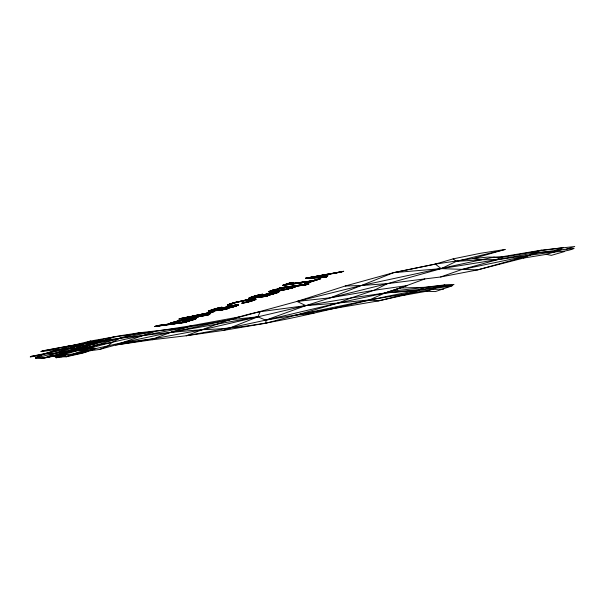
<?xml version="1.0" encoding="UTF-8"?>
<svg xmlns="http://www.w3.org/2000/svg" width="605" height="605" viewBox="0 0 605 605"><rect width="100%" height="100%" fill="white"/><g stroke="black" fill="none" stroke-linecap="round" stroke-linejoin="round"><path stroke-width="0.91" d="M231.73 304.489C220.25 307.151 234.596 302.16 237.372 301.872C242.62 301.086 251.846 297.834 255.582 299.52A14.089 1.255 -12.4 0 1 252.61 300.7A16.713 1.482 -12.4 0 1 251.801 300.965L249.623 301.608A12.962 1.149 -12.4 0 1 245.902 302.583L241.856 303.15L245.501 302.296A9.06 0.809 -12.4 0 0 248.095 301.592L251.589 300.125L242.681 301.078A9.052 0.802 -12.4 0 0 233.742 303.234M255.93 299.195L251.597 300.156M234.377 305.956L231.004 306.274A4.742 0.424 -12.4 0 0 229.363 306.599L221.612 308.731A39.491 3.509 -12.4 0 0 217.989 309.957L224.175 308.875A8.583 0.764 -12.4 0 0 228.682 307.832L238.309 304.943A8.069 0.718 -12.4 0 1 238.219 305.117L235.768 306.122A19.375 1.724 -12.4 0 1 234.468 306.546L229.613 307.892A8.387 0.749 -12.4 0 1 227.049 308.482L225.068 308.89L228.229 308.467L225.068 309.48L208.362 311.341A9.491 0.847 -12.4 0 1 208.43 311.167L215.909 308.58A13.015 1.157 -12.4 0 1 220.258 307.491L222.269 307.363A11.072 0.983 -12.4 0 0 214.941 309.276L212.257 310.418L215.516 310.289A48.377 4.303 -12.4 0 1 218.859 309.163M258.494 296.919A39.491 3.509 -12.4 0 1 262.131 295.686L269.868 293.561A4.742 0.424 -12.4 0 1 271.509 293.228L274.889 292.873L269.187 294.786A8.583 0.764 -12.4 0 1 264.68 295.837L258.509 296.911M231.518 304.557L231.397 304.179L227.472 305.041M443.571 289.122L432.59 289.44L369.352 299.936L338.271 303.029L305.858 305.608L297.002 301.434L345.236 286.014L393.651 272.643L441.219 268.628L497.802 259.575L532.521 253.23L566.189 249.207L574.75 246.53L541.414 250.167L503.526 256.512L493.99 257.163L481.429 259.749L361.608 285.477L297.002 301.434L229.575 319.818L121.9 342.725L95.136 348.73L87.37 351.059L81.856 351.021L81.599 349.569L81.781 348.215L92.096 344.358L106.525 340.033L113.4 337.053L118.141 336.04L139.876 332.712L184.911 327.66L229.575 319.818L257.851 316.831L305.858 305.608L350.877 298.015L384.924 293.024L419.726 289.455L438.806 286.8L452.381 285.726L435.403 291.587L426.442 291.285L402.809 295.474L378.435 300.904L265.686 320.151L230.029 327.797L186.181 335.76L152.286 339.753L115.51 345.039L99.643 349.44L90.319 350.688L82.613 353.131L66.179 356.799L61.37 356.806L56.083 357.789L66.225 354.659L61.37 356.806M265.837 294.219A20.457 1.815 -12.4 0 0 259.953 295.936L259.356 296.125A48.377 4.303 -12.4 0 0 256.013 297.252L252.761 297.38L255.491 296.231M184.48 321.951L185.758 321.784A16.645 1.482 -12.4 0 1 186.204 321.731A6.474 0.575 -12.4 0 1 187.27 321.648L184.404 322.571A6.474 0.575 -12.4 0 0 183.33 322.654A16.645 1.482 -12.4 0 0 182.884 322.707L154.441 326.587L157.519 325.596L169.945 323.925L169.317 323.736L176.683 321.308A10.837 0.96 -12.4 0 1 180.577 320.408L189.796 318.782A26.9 2.39 -12.4 0 1 191.089 318.608L194.56 318.275A14.187 1.263 -12.4 0 1 195.158 318.268L196.012 318.351L182.627 320.37L171.366 322.805M260.203 311.696C234.589 316.717 210.48 326.617 186.181 335.76L223.858 330.338L257.851 316.831L260.203 311.696L305.858 305.608L330.451 297.773L387.495 283.624L441.219 268.628L456.382 261.352L505.107 249.464L480.499 253.276L453.092 258.88L435.313 264.09L393.651 272.643L330.451 297.773L297.002 301.434M62.171 356.489L60.734 356.148L55.146 356.761L61.362 355.105L72.66 354.061L87.37 351.059L85.653 352.133L66.921 356.126L56.545 357.426L55.146 356.761L75.602 348.488L81.872 345.432L82.522 344.192L90.629 341.008L113.4 337.053L155.077 331.374L190.983 325.77L238.915 316.99M255.877 299.286L251.536 300.269L251.998 300.904M66.179 356.799C103.901 341.454 145.041 335.389 184.911 327.66L190.983 325.77M139.876 332.712L132.434 334.376L119.631 338.324L112.023 342.438L107.947 346.037L99.643 349.44M255.764 299.399L255.552 298.953M255.446 296.238A11.072 0.983 -12.4 0 1 262.774 294.325L260.77 294.454A13.015 1.157 -12.4 0 0 256.414 295.543L248.935 298.129A9.491 0.847 -12.4 0 0 248.867 298.295L265.58 296.442L268.733 295.421L265.572 295.853L267.554 295.444A8.387 0.749 -12.4 0 0 270.125 294.854L274.973 293.508A19.375 1.724 -12.4 0 0 276.273 293.085L278.724 292.079A8.069 0.718 -12.4 0 0 278.814 291.905L278.731 291.852A6.64 0.59 -12.4 0 0 277.763 291.829L276.735 291.935A8.984 0.802 -12.4 0 0 275.865 292.056A7.782 0.696 -12.4 0 0 271.728 292.812L271.373 292.888A12.607 1.119 -12.4 0 0 265.875 294.219M152.286 339.753L153.541 338.762L170.769 332.364L184.911 327.66M31.165 356.398L30.25 356.927L40.724 355.43L45.11 353.577L31.165 356.398C56.53 352.057 81.365 345.342 106.525 340.033C138.598 335.805 170.739 331.986 203.015 329.634C287.587 327.547 367.212 293.856 450.975 286.445M402.809 295.474L413.865 292.268L424.642 287.322L444.698 284.917L453.984 284.471L450.77 285.855M40.724 355.43L35.468 357.941L42.289 358.47L67.442 352.458L90.697 348.011L95.885 345.251L119.631 338.324L155.077 331.374L115.51 345.039L153.541 338.762L203.015 329.634L257.851 316.831L265.686 320.151L338.271 303.029L384.924 293.024L391.7 291.134L424.884 278.913L440.569 276.992L477.519 269.906L523.582 258.063L546.345 254.365L561.538 249.699M112.023 342.438L95.885 345.251L81.599 349.569L55.199 353.29L43.59 354.069L63.404 348.677L67.866 346.355L106.525 340.033L75.602 348.488L35.468 357.941L43.59 354.069L58.322 349.342M75.602 348.488L63.404 348.677L40.83 351.641L42.501 350.839L67.919 346.128L106.525 340.033M424.884 278.913L387.495 283.624L374.238 290.241L350.877 298.015L338.271 303.029L295.845 315.197L266.23 323.161L223.858 330.338M444.698 284.917L440.372 286.679M314.018 313.103L295.845 315.197L369.352 299.936L384.924 293.024L407.089 285.628L374.238 290.241L330.451 297.773M178.914 321.119A6.179 0.552 -12.4 0 0 176.683 321.663L172.826 322.911A6.05 0.537 -12.4 0 0 172.523 323.161L176.925 322.941A25.735 2.284 -12.4 0 0 178.271 322.76L186.015 321.376A5.619 0.499 -12.4 0 0 187.905 320.915L191.694 319.72A6.315 0.56 -12.4 0 0 192.118 319.432L191.853 319.289M523.582 258.063C538.987 248.095 557.878 255.212 574.077 248.474L566.189 249.207M90.319 350.688L95.136 348.73L90.697 348.011M438.806 286.8L426.442 291.285M305.858 305.608L265.686 320.151L266.23 323.161M532.521 253.23L541.414 250.167M440.569 276.992L461.524 269.618L497.802 259.575L555.768 251.657M554.906 250.394L563.134 247.626L538.979 250.901L498.535 258.04L493.99 257.163L487.668 257.095L473.155 258.554L435.313 264.09L393.651 272.643M218.851 309.163L219.418 308.981A20.457 1.815 -12.4 0 1 225.332 307.257A12.607 1.119 -12.4 0 1 230.86 305.926L231.223 305.858A7.782 0.696 -12.4 0 1 235.368 305.094A8.984 0.802 -12.4 0 1 236.23 304.973L237.258 304.867A6.64 0.59 -12.4 0 1 238.226 304.89L238.279 304.912M320.287 276.825L326.934 274.693L312.861 277.203L320.287 276.825L316.014 277.778M330.141 274.11L322.004 276.735L327.668 276.447L324.756 277.392L305.427 278.24L343.708 271.29L340.918 272.19L329.906 273.778M206.963 315.311L209.965 314.343L203.053 315.273L213.988 311.757L178.778 319.1L197.434 316.589L194.19 317.633L196.859 317.277L200.096 316.233L206.963 315.311L206.577 314.804M503.526 256.512L498.535 258.04L497.802 259.575L481.429 259.749L456.382 261.352L453.092 258.88M564.76 251.468L551.337 255.363L546.345 254.365M505.107 249.464L473.155 258.554L481.429 259.749M81.599 349.569L61.362 355.105L67.442 352.458L68.91 351.172L92.096 344.358L119.631 338.324M41.942 351.134L74.067 345.1L90.629 341.008M413.865 292.268L378.435 300.904L369.352 299.936M279.041 288.623L278.368 289.046A6.511 0.582 -12.4 0 0 276.22 289.613L273.437 290.559A6.33 0.56 -12.4 0 0 273.074 290.816L278.323 290.498L287.443 288.797A7.184 0.635 -12.4 0 0 289.871 288.161L290.771 287.889A9.173 0.817 -12.4 0 0 291.587 287.625L292.389 287.322A6.436 0.575 -12.4 0 0 292.941 286.959L292.933 286.929A7.411 0.658 -12.4 0 0 292.669 286.838L283.677 287.95L271.562 290.559M63.404 348.677L82.522 344.192L55.199 353.29L46.222 357.373L35.468 357.941M305.517 278.24L306.864 277.937M309.185 277.521L306.032 278.088M306.622 278.187L311.507 277.098L312.021 277.952M307.174 278.164L313.829 276.682M307.726 278.141L318.472 275.842M308.83 278.096L320.786 275.426M309.382 278.066L313.367 277.181M314.819 276.856L323.108 275.003M309.934 278.043L314.509 277.12M311.038 277.998L315.084 277.09L315.568 277.793M321.505 275.661L330.073 273.747M311.59 277.967L315.659 277.06M323.736 275.26L332.395 273.331M289.613 283.072L291.746 282.596M312.142 277.945L316.808 277.007M325.959 274.867L337.03 272.492M288.615 283.397L292.865 282.444M313.246 277.899L317.383 276.977M325.369 275.192L329.997 274.163M330.474 274.057L339.352 272.076M287.609 283.715L292.578 282.611M313.806 277.869L317.95 276.946M324.371 275.517L328.999 274.481M332.705 273.657L341.674 271.653M285.613 284.358L291.58 282.928M314.358 277.846L319.1 276.886M322.367 276.16L327.993 274.806M334.943 273.256L343.587 271.327M284.607 284.683L289.583 283.571M315.462 277.801L319.674 276.856M321.368 276.485L325.997 275.449M339.413 272.454L341.591 271.97M283.609 285.008L288.577 283.896M320.37 276.803L324.991 275.774M282.611 285.326L288.509 284.01M316.566 277.748L323.993 276.092M283.367 285.257L290.74 283.707M317.118 277.725L322.994 276.417M285.598 284.955L291.852 283.563M318.222 277.68L322.578 276.704M286.717 284.804L292.971 283.412M318.774 277.65L323.153 276.674M287.829 284.652L295.202 283.11M319.327 277.627L324.295 276.621M290.06 284.358L296.314 282.959M320.431 277.582L324.862 276.591M291.179 284.206L297.433 282.807M320.983 277.559L325.437 276.561M292.291 284.055L299.664 282.512M326.579 276.508L321.535 277.529L320.877 276.636M294.522 283.753L300.783 282.361M327.154 276.477L322.639 277.483L321.875 276.319M295.641 283.609L301.895 282.21M323.191 277.461L327.585 276.477M296.76 283.458L303.014 282.059M323.743 277.43L326.579 276.803M297.872 283.306L305.245 281.756M324.295 277.408L325.581 277.12M300.103 283.004L306.357 281.612M301.222 282.853L307.476 281.461M317.61 279.2L319.039 278.882M302.334 282.701L309.707 281.159M315.606 279.843L320.574 278.731M280.425 287.791L281.174 287.625M304.565 282.406L310.819 281.007M314.608 280.168L319.576 279.056M279.419 288.116L282.293 287.473M305.684 282.255L311.938 280.856M313.609 280.486L318.578 279.381M278.27 288.57L284.524 287.171M306.796 282.104L317.58 279.699M279.381 288.419L285.643 287.02M309.034 281.801L315.576 280.342M280.501 288.267L286.755 286.876M309.609 281.771L314.577 280.667M272.666 290.211L288.986 286.573M307.605 282.422L313.571 280.985M290.105 286.422L280.251 288.623L279.828 287.988M306.606 282.739L311.575 281.635M283.866 287.912L291.217 286.271M305.601 283.064L310.577 281.953M270.08 291.088L274.874 290.022M292.336 286.12L285.643 287.617L285.295 287.072M304.602 283.382L309.571 282.278M269.255 291.474L274.057 290.302L273.8 289.886M287.065 287.398L294.567 285.825M305.359 283.314L308.573 282.596M269.202 291.958A10.822 0.96 -12.4 0 1 269.051 291.587L273.188 290.687M289.387 287.08L295.679 285.673M273.074 290.816L269.096 291.943M290.317 286.967L296.798 285.522M268.915 291.844L273.354 290.952M291.118 286.891L299.029 285.22M273.725 290.967L269.233 291.965L269.845 292.011A13.575 1.21 -12.4 0 0 270.42 292.003L273.793 291.671A26.514 2.36 -12.4 0 0 275.056 291.504L279.457 290.816A15.065 1.339 -12.4 0 0 281.696 290.408L284.327 289.886A11.276 1.006 -12.4 0 0 288.373 288.971M292.306 286.823L300.148 285.068M269.543 292.003L274.239 290.952M292.669 286.838L301.26 284.925M269.936 292.011L275.676 290.831L276.016 291.368M292.888 286.891L303.491 284.622M271.025 291.965L276.583 290.725M292.82 287.103L296.019 286.392A10.202 0.907 -12.4 0 0 295.716 286.233L305.971 284.849L308.966 283.889L280.78 287.677L277.824 288.63L281.885 288.086L279.427 288.547A7.525 0.665 -12.4 0 0 276.394 289.213A9.468 0.839 -12.4 0 0 272.016 290.415M298.265 285.885L304.61 284.471M271.736 291.905L277.619 290.589M292.495 287.277L295.958 286.498M299.384 285.734L305.722 284.32M262.328 294.204L256.822 295.429L257.057 295.762M272.56 291.822L280.107 290.234L280.395 290.65M291.111 287.783L295.784 286.641M300.503 285.583L307.953 284.025M254.985 295.943L262.532 294.257M274.541 291.572L281.733 289.969M289.901 288.146L295.036 287.004L294.219 285.87M302.734 285.288L308.875 283.919M253.639 296.337L262.736 294.31M275.714 291.413L287.315 289.22M287.383 288.812L294.423 287.239M303.846 285.137L307.877 284.237M252.55 296.677L258.706 295.308M277.052 291.209L293.591 287.526M304.965 284.985L306.871 284.562M250.848 297.259L256.838 295.822M278.648 290.952L292.465 287.874M250.19 297.501L254.675 296.503M249.676 297.721L253.926 296.768M249.018 298.061L253.359 296.995M264.037 294.711L276.084 292.026M252.784 297.32L249.094 298.386M262.464 295.157L277.135 291.89M248.867 298.295L252.784 297.418M261.186 295.543L267.304 294.181M271.766 293.183L277.884 291.822M248.988 298.363L253.389 297.478L253.722 298.031M259.099 296.208L265.3 294.726M273.279 292.949L278.693 291.837M249.646 298.416L253.949 297.456M258.169 296.51L262.729 295.497M274.715 292.82L278.822 291.935M250.167 298.401L254.652 297.395M257.291 296.813L261.715 295.822M274.889 292.88L278.792 292.011M250.81 298.356L260.778 296.132M274.345 293.198L278.618 292.147M252.429 298.189L259.099 296.7M273.679 293.448L277.831 292.525M253.389 298.076L258.751 296.881M272.787 293.75L277.203 292.76M254.448 297.94L260.135 296.669L260.415 297.138M271.66 294.098L276.432 293.032M234.959 302.485L245.607 300.11M255.56 297.789L275.502 293.342M233.061 303.007L247.695 299.74M257.791 297.486L272.984 294.098L272.749 293.758M231.7 303.407L249.245 299.49M258.91 297.335L270.798 294.688M229.749 304.043L237.417 302.235M241.932 301.222L251.582 299.173M260.021 297.191L267.826 295.55M229.038 304.3L233.855 303.226M246.273 300.451L252.504 299.067M262.252 296.889L268.552 295.482M228.471 304.527L232.955 303.521M247.521 300.277L253.291 298.983M263.372 296.737L267.554 295.807M227.699 304.897L232.252 303.778M248.542 300.148L254.508 298.915M264.483 296.586L266.555 296.125M250.077 300.004L254.962 298.908M227.351 305.17L231.276 304.292M250.621 299.974L255.333 298.93M227.321 305.275L231.254 304.398M251.045 299.982L255.605 298.961M251.347 300.012L255.907 299.097M251.03 300.579L255.711 299.437M217.618 308.134L221.725 307.219M250.538 300.783L255.121 299.762M215.289 308.754L221.929 307.272M249.85 301.04L254.667 299.967M212.552 309.563L222.133 307.325M247.574 301.744L254.085 300.193M211.553 309.881L217.119 308.641M245.123 302.394L252.482 300.745M215.645 309.064L210.706 310.168L211.508 311.28L218.98 309.609L218.655 309.231M241.955 303.196L251.415 301.086M209.406 310.66L214.601 309.397M242.091 303.264L250.054 301.487M208.952 310.857L213.104 309.934L212.748 309.495M227.125 306.803L232.849 305.525M208.627 311.03L212.635 310.138M224.463 307.491L234.921 305.162M208.43 311.174L212.347 310.297M236.162 304.98L222.685 307.99L222.912 308.323M208.354 311.288L212.363 310.494M220.091 308.769L237.667 304.844L237.916 305.298M208.596 311.431L212.673 310.524M219.071 309.095L224.031 307.99M233.296 305.918L238.06 304.859M208.929 311.454L213.149 310.516M218.11 309.405L222.769 308.368M234.006 305.858L238.272 304.905M209.398 311.446L214.556 310.395L214.873 310.849M216.356 309.994L221.695 308.709M210.684 311.363L219.812 309.321M234.074 306.145L237.969 305.275M233.53 306.364L237.568 305.457M212.4 311.174L218.927 309.82M181.681 318.23L181.076 318.359L181.258 318.767M214.51 310.902L220.477 309.571M230.445 307.348L235.466 306.228M180.071 318.684L187.263 317.08M215.63 310.751L222.738 309.163M228.425 307.892L234.453 306.553M179.027 319.069L198.425 314.789M216.741 310.599L233.212 306.924M180.676 318.85L204.014 313.64M218.972 310.304L225.657 308.807M181.795 318.699L188.132 317.285M190.598 316.733L209.595 312.49M220.091 310.153L226.935 308.883M182.907 318.548L189.244 317.133M195.838 315.659L212.385 311.968M221.203 310.002L227.934 308.558M184.026 318.396L191.482 316.831M201.072 314.592L213.497 311.817M222.322 309.851L227.533 308.686M186.257 318.094L192.594 316.68M207.371 313.382L212.423 312.256M224.553 309.548L225.536 309.329M187.368 317.943L193.713 316.528M206.365 313.708L211.425 312.581M188.488 317.799L195.944 316.233M204.369 314.35L210.427 312.898M190.719 317.496L197.056 316.082M203.371 314.676L208.423 313.549M191.83 317.345L198.175 315.931M202.365 314.993L207.424 313.866M192.95 317.194L206.418 314.192M195.181 316.899L204.422 314.834M196.3 316.748L203.424 315.152M176.138 321.444L182.74 319.969M196.451 316.907L204.868 315.031M156.551 325.913L158.601 325.452M173.816 322.057L185.44 319.463M195.453 317.232L205.987 314.88M155.553 326.231L159.72 325.301M172.395 322.473L187.217 319.168M194.447 317.549L199.506 316.423M200.762 316.143L207.099 314.729M154.547 326.556L160.832 325.15M179.08 321.081L188.647 318.948L189.01 319.44M198.501 316.748L194.931 317.398M201.873 315.991L208.218 314.577M156.181 326.292L163.07 324.855M170.013 323.304L175.624 321.951M182.99 320.31L190.968 318.623M197.502 317.065L195.937 317.073M202.993 315.848L209.527 314.487M158.434 325.982L164.182 324.704M169.627 323.486L173.544 322.609M186.075 319.818L191.951 318.502L192.965 319.901M205.224 315.545L208.528 314.804M159.546 325.838L165.301 324.552M169.392 323.637L172.977 322.836L172.727 322.374M187.225 319.659L192.821 318.411M206.343 315.394L207.523 315.129M160.658 325.687L167.532 324.25M169.309 323.758L172.644 323.01M188.253 319.531L194.235 318.291M162.881 325.384L168.644 324.099M169.544 323.902L172.591 323.221M189.955 319.349L194.787 318.268M163.993 325.24L169.763 323.947M169.876 323.925L172.826 323.267M190.636 319.296L195.241 318.268M165.105 325.089L173.703 323.267M191.188 319.266L195.884 318.321M167.335 324.787L174.331 323.229M168.447 324.643L175.087 323.161M192.095 319.364L196.171 318.457M169.559 324.492L176.978 322.934M191.929 319.599L196.164 318.555M171.782 324.189L178.112 322.783M191.535 319.788L195.816 318.827M172.894 324.046L179.405 322.594M190.9 320.022L195.46 319.009M174.006 323.894L180.948 322.344M189.962 320.332L194.961 319.221L194.318 318.291M175.117 323.743L194.288 319.47M177.341 323.448L192.088 320.158M178.452 323.297L184.525 321.943A10.466 0.93 -12.4 0 0 189.463 320.854M184.654 321.913L189.781 320.771M179.564 323.146L186.529 321.694M181.787 322.851L187.164 321.648M182.846 322.715L186.514 321.89M183.746 322.609L185.516 322.215M113.4 337.053L84.927 343.285L74.067 345.1M461.524 269.618L530.146 255.257L477.519 269.906L441.219 268.628L435.313 264.09M42.289 358.47L58.284 355.248L46.222 357.373L68.91 351.172L95.885 345.251L92.096 344.358L85.539 345.44L81.872 345.432M170.769 332.364L257.851 316.831M81.856 351.021L95.136 348.73M121.9 342.725L153.541 338.762M391.7 291.134L443.767 285.378L451.859 285.371M416.837 290.559L384.924 293.024L399.943 288.018L424.642 287.322M387.495 283.624L361.608 285.477L345.236 286.014M251.446 300.035L250.893 299.256M328.817 273.974L329.135 274.436M328.129 274.761L327.736 274.171L316.884 276.13M326.647 274.368L327.131 275.086M325.679 276.553L325.982 276.992M324.507 276.606L324.976 277.317M323.327 276.666L323.841 277.43M319.803 276.856L320.295 277.589M318.623 276.916L319.115 277.635M317.451 276.969L317.927 277.687M316.271 277.029L316.748 277.74M317.708 279.17L317.973 279.57M316.702 279.487L316.975 279.896M313.919 277.151L314.388 277.846M315.704 279.812L315.976 280.213M312.543 276.916L313.209 277.899M314.706 280.13L314.978 280.538M313.7 280.455L313.972 280.856M310.373 277.302L310.841 278.005M312.687 280.758L312.974 281.181M309.291 277.498L309.662 278.058M311.575 280.909L311.976 281.507M308.202 277.695L308.482 278.111M310.456 281.06L310.97 281.824M309.344 281.212L309.972 282.149M308.225 281.355L308.565 281.87M308.701 282.066L308.974 282.467M307.113 281.507L307.453 282.013M307.703 282.391L307.968 282.792M305.994 281.658L306.334 282.164M306.697 282.709L306.962 283.102M304.882 281.809L305.223 282.316M306.493 284.221L306.75 284.6M303.763 281.96L304.103 282.467M305.381 284.365L305.722 284.887M302.644 282.112L302.992 282.618M304.262 284.516L304.61 285.031M301.532 282.255L301.872 282.769M303.15 284.668L303.491 285.182M300.413 282.406L300.753 282.921M302.031 284.819L302.379 285.333M299.301 282.558L299.641 283.064M300.919 284.97L301.26 285.484M298.182 282.709L298.522 283.216M299.8 285.121L300.148 285.636M297.07 282.86L297.41 283.367M298.681 285.265L299.029 285.787M295.951 283.011L296.291 283.518M297.569 285.416L297.917 285.931M294.839 283.163L295.179 283.669M296.45 285.568L296.798 286.082M293.72 283.306L294.06 283.821M295.338 285.719L295.898 286.558M292.608 283.458L292.949 283.964M291.489 283.609L291.829 284.116M293.107 286.021L294.015 287.383M289.855 282.996L290.128 283.397M290.37 283.76L290.718 284.267M291.988 286.173L292.427 286.823M292.669 287.186L293.017 287.708M288.857 283.314L289.13 283.722M289.258 283.911L289.598 284.418M290.876 286.316L291.247 286.876M291.716 287.579L292.003 288.01M287.859 283.639L288.479 284.569M289.757 286.467L290.105 286.989M290.718 287.904L290.982 288.298M286.861 283.957L287.367 284.721M288.645 286.619L288.986 287.125M285.855 284.282L286.248 284.872M287.526 286.77L287.867 287.284M284.857 284.6L285.137 285.015M286.407 286.921L286.762 287.443M284.176 287.216L284.562 287.791M283.064 287.367L283.473 287.98M281.945 287.519L282.391 288.184M280.833 287.67L281.317 288.396M281.219 290.06L281.476 290.453M279.011 290.4L279.313 290.846M277.899 290.551L278.217 291.028M275.872 289.341L270.722 290.846A11.17 0.991 -12.4 0 0 269.066 291.587M276.78 290.702L277.12 291.202M277.551 291.844L277.967 292.465M276.417 291.973L276.999 292.835M274.504 290.937L274.904 291.527M275.313 292.139L276.009 293.175M272.779 290.181L273.15 290.725M273.294 290.945L273.785 291.678M274.224 292.321L274.549 292.82M274.7 293.039L275.003 293.493M271.774 290.491L272.658 291.807M273.142 292.525L273.407 292.926M271.516 291.928L270.783 290.823A12.1 1.074 -12.4 0 1 271.993 290.423M269.815 291.194L270.352 292.003M266.571 295.429L266.949 295.996M265.512 295.663L265.95 296.321M264.445 295.89L264.877 296.533M263.372 296.102L263.765 296.684M262.29 296.299L262.646 296.836M261.201 296.495L261.534 296.987M259.674 296.019L259.931 296.412M258.675 296.344L259.303 297.282M257.677 296.677L258.184 297.433M256.686 297.017L257.072 297.584M254.788 295.996L255.045 296.382M255.658 297.289L255.953 297.736M253.775 296.299L254.055 296.722M254.516 297.41L254.834 297.887M252.769 296.609L253.102 297.108M254.312 298.915L254.939 299.846M251.771 296.934L252.595 298.174M253.155 298.999L253.979 300.231M250.78 297.282L251.461 298.295M252.013 299.12L252.996 300.579M249.82 297.652L250.311 298.386M249.782 299.414L250.167 299.997M250.667 300.738L250.984 301.214M248.678 299.581L249.018 300.095M249.691 301.093L249.971 301.509M247.581 299.762L247.891 300.224M248.693 301.419L248.942 301.797M246.492 299.951L246.779 300.375M245.403 300.148L245.675 300.549M236.457 304.95L236.963 305.699L231.738 306.962L231.949 307.287M235.345 305.094L235.988 306.054M232.781 303.09L233.054 303.491M234.248 305.275L234.99 306.38M231.768 303.392L232.078 303.854M233.159 305.464L233.454 305.903M233.712 306.289L233.984 306.697M230.762 303.702L231.36 304.595M229.764 304.035L230.301 304.829M228.788 304.391L229.242 305.071M227.851 304.807L228.183 305.306M225.521 308.588L225.937 309.2M224.463 308.822L224.916 309.503M223.389 309.042L223.805 309.654M222.315 309.246L222.685 309.805M221.226 309.442L221.566 309.949M219.653 308.905L219.91 309.291M220.137 309.624L220.454 310.1M219.033 309.798L219.335 310.252M217.656 309.556L218.224 310.403M216.666 309.889L217.104 310.554M215.675 310.229L215.993 310.705M213.762 309.193L214.026 309.594M213.421 310.501L213.762 311M211.75 309.82L212.635 311.144M209.776 310.509L210.366 311.386M210.926 312.218L211.213 312.649M208.831 310.917L209.194 311.454M209.859 312.437L210.215 312.966M208.785 312.656L209.209 313.292M207.719 312.876L208.211 313.617M206.933 313.526L207.213 313.935M205.934 313.844L206.207 314.26M204.936 314.169L205.208 314.577M205.458 314.948L205.806 315.47M203.93 314.494L204.21 314.902M204.346 315.099L204.687 315.613M202.932 314.812L203.575 315.765M201.934 315.137L202.456 315.916M200.936 315.455L201.344 316.067M199.877 315.704L200.225 316.218M198.765 315.848L199.211 316.521M197.646 315.999L198.213 316.838M196.534 316.15L197.207 317.164M195.415 316.302L195.763 316.816M194.303 316.453L194.644 316.967M195.528 318.275L195.869 318.797M193.184 316.604L193.532 317.118M192.072 316.755L192.413 317.27M193.161 318.374L193.963 319.576M190.953 316.899L191.301 317.421M189.834 317.05L190.182 317.565M190.9 318.638L191.324 319.266M191.641 319.743L191.944 320.196M188.473 316.831L189.07 317.716M189.781 318.782L190.151 319.327M187.406 317.05L187.951 317.867M186.332 317.27L186.839 318.018M187.565 319.107L187.883 319.576M185.266 317.489L185.72 318.17M186.469 319.289L186.763 319.72M184.2 317.708L184.601 318.321M185.38 319.478L185.652 319.879M183.126 317.927L183.489 318.464M185.508 321.482L185.916 322.087M182.06 318.147L182.37 318.616M184.442 321.709L184.918 322.412M183.368 321.913L183.829 322.601M182.286 322.117L182.695 322.73M181.197 322.306L181.576 322.881M180.101 322.48L180.464 323.025M178.997 322.654L179.345 323.176M177.885 322.813L178.233 323.327M176.766 322.964L177.114 323.478M175.647 323.1L176.002 323.63M174.505 323.214L174.883 323.773M173.332 323.282L173.764 323.925M171.722 322.684L172.652 324.076M170.731 323.025L171.533 324.227M169.771 323.41L170.421 324.378M168.992 324.053L169.302 324.522M167.872 324.204L168.19 324.673M166.753 324.356L167.071 324.825M165.641 324.507L165.951 324.976M164.522 324.658L164.84 325.127M163.411 324.802L163.721 325.271M162.291 324.953L162.609 325.422M161.18 325.104L161.49 325.573M160.06 325.256L160.378 325.724M158.949 325.407L159.259 325.876M157.829 325.558L158.139 326.019M296.14 286.362A10.527 0.938 -12.4 0 1 288.351 288.963M231.291 304.202A10.232 0.907 -12.4 0 1 233.931 303.211M195.891 318.706A9.854 0.877 -12.4 0 1 189.501 320.854M196.005 318.351A11.019 0.983 -12.4 0 1 196.058 318.676M290.619 282.747L282.437 285.378L309.858 281.696L304.436 283.442L307.053 283.087L320.907 278.625L312.815 280.743L288.018 284.078L293.243 282.391L290.619 282.747M208.037 313.171L200.384 315.636L187.467 317.368L208.037 313.171"/></g></svg>
